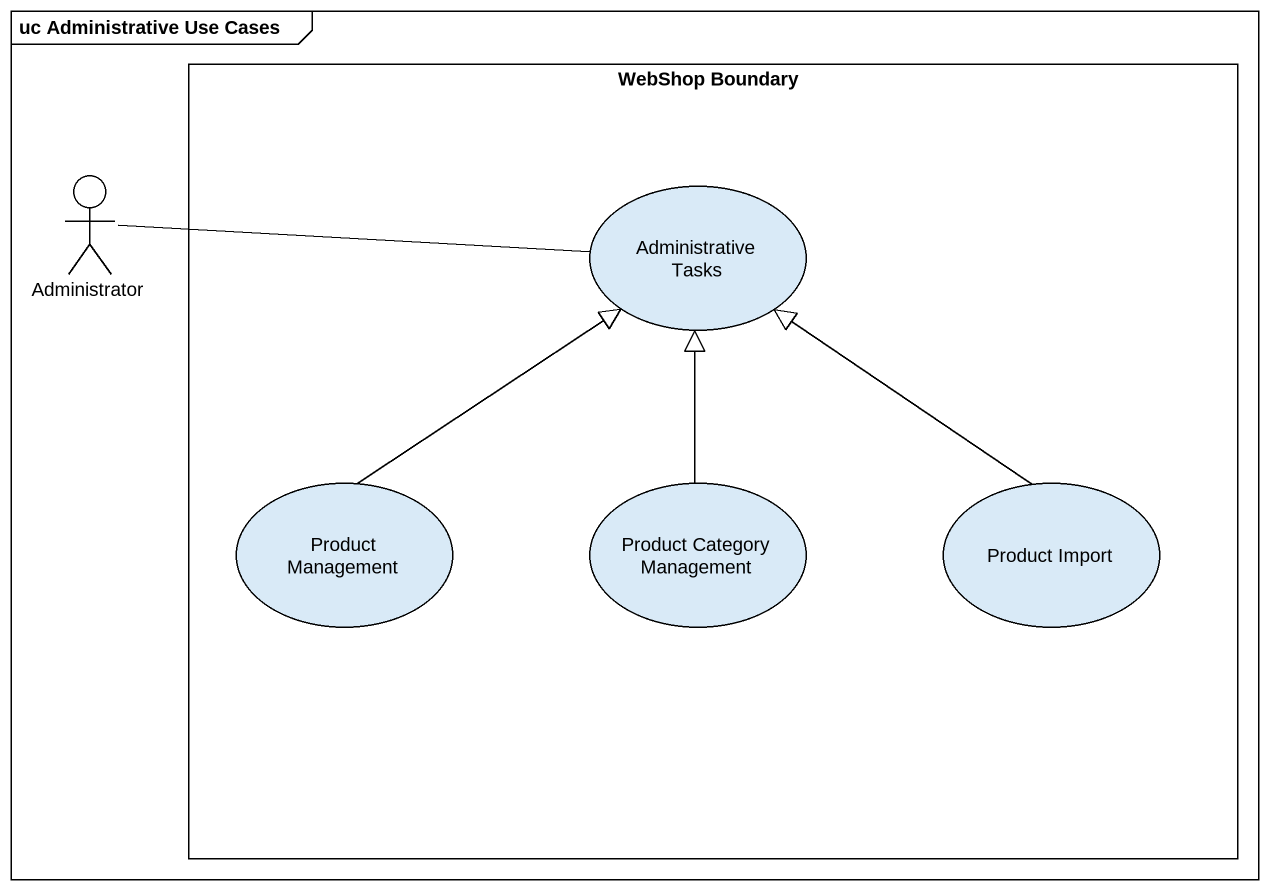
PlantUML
@startuml
mainframe uc Administrative Use Cases
rectangle "WebShop Boundary" as WebShop_Boundary {
  usecase "Administrative Tasks" as Administrative_Tasks
  usecase "Product Management" as Product_Management
  usecase "Product Category Management" as Product_Category_Management
  usecase "Product Import" as Product_Import
}
actor Administrator
Administrator -right- Administrative_Tasks
Product_Management -up-|> Administrative_Tasks
Product_Category_Management -up-|> Administrative_Tasks
Product_Import -up-|> Administrative_Tasks
@enduml
